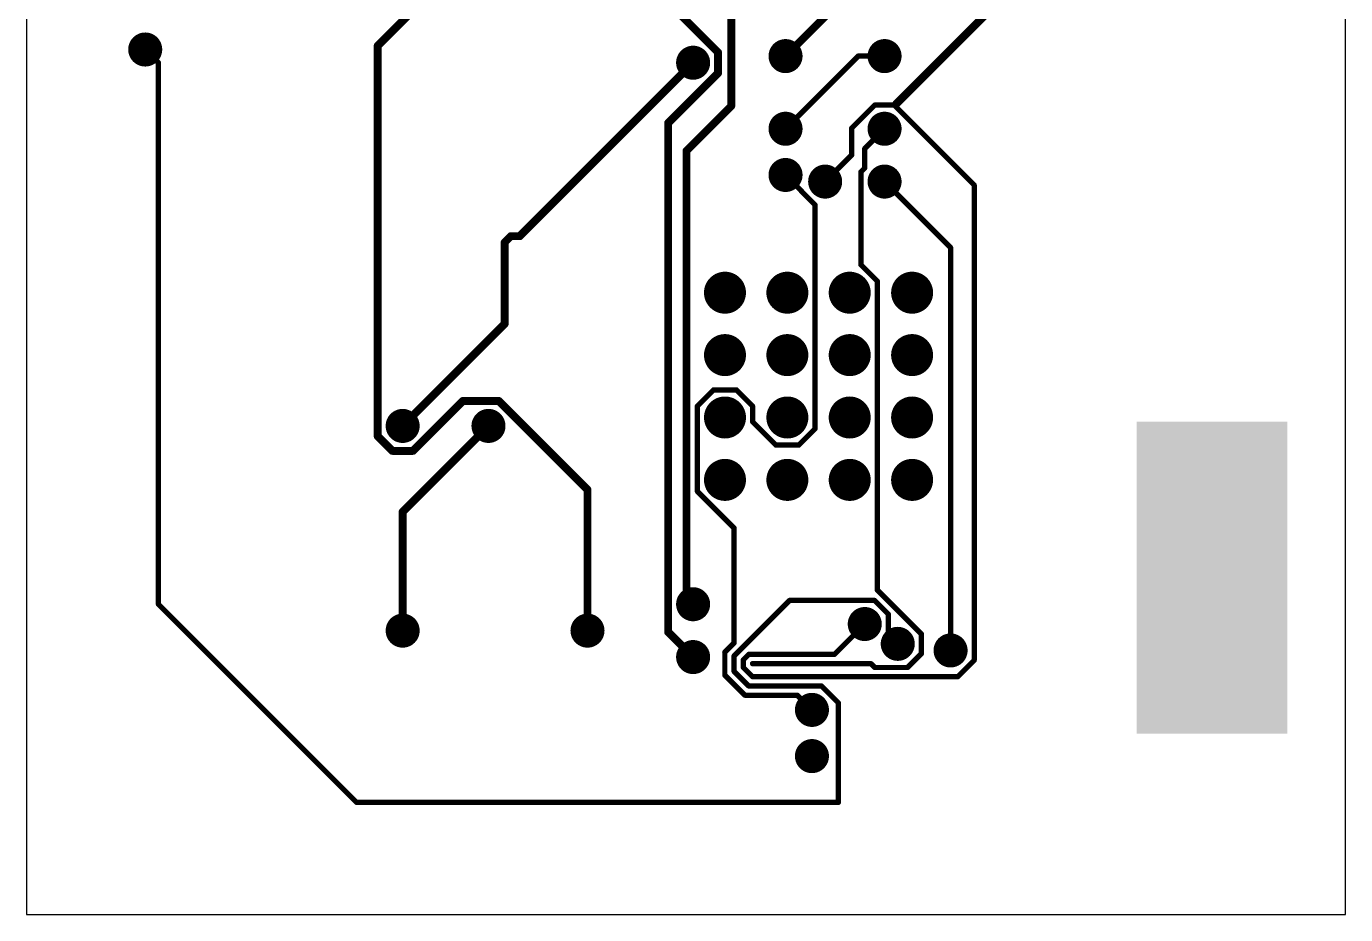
# Model space of a CAD drawing. Extents: x 71.1 to 96.5, y 45.7 to 74.6.
# Drawn here: x 71.12 to 96.5, y 45.72 to 62.8 of the extents above; entities that cross this region are included whole.
import ezdxf

# ---------------------------------------------------------------- set-up
doc = ezdxf.new("R2010")
doc.units = 0
for name, color, linetype in [('16', 132, 'CONTINUOUS'), ('17', 110, 'CONTINUOUS'), ('18', 110, 'CONTINUOUS'), ('20', 31, 'CONTINUOUS'), ('42', 132, 'CONTINUOUS')]:
    doc.layers.add(name, color=color, linetype=linetype)

# ---------------------------------------------------------------- blocks, each defined once
blk = doc.blocks.new('RECT')
blk.add_solid([(-0.5, -0.5), (0.5, -0.5), (-0.5, 0.5), (0.5, 0.5)])
blk = doc.blocks.new('ROUNDP')
at = {"const_width": 0.5}
blk.add_lwpolyline([(0, -0.25, 1), (0, 0.25, 1), (0, -0.25)], format="xyb", dxfattribs=at)
blk = doc.blocks.new('ROUNDV')
at = {"const_width": 0.5}
blk.add_lwpolyline([(0, -0.25, 1), (0, 0.25, 1), (0, -0.25)], format="xyb", dxfattribs=at)

msp = doc.modelspace()

# ---------------------------------------------------------------- linework, layer by layer
at = {"layer": '16'}
for points, const_width in [([(77.8792, 62.4287), (82.7323, 67.2818)], 0.1524), ([(84.6808, 61.2693), (84.6808, 65.8142)], 0.1524), ([(91.5952, 65.0522), (87.8558, 61.3128)], 0.1524), ([(82.931, 63.7975), (84.4268, 62.3017)], 0.1524), ([(85.725, 62.23), (86.5124, 63.0174)], 0.1524), ([(77.8792, 54.9193), (77.8792, 62.4287)], 0.1524), ([(73.66, 62.103), (73.406, 62.357)], 0.1016), ([(84.4268, 62.3017), (84.4268, 61.9043)], 0.1524), ([(85.725, 60.833), (87.122, 62.23)], 0.1016), ([(87.122, 62.23), (87.63, 62.23)], 0.1016), ([(73.66, 51.689), (73.66, 62.103)], 0.1016), ([(80.6112, 58.7673), (83.947, 62.103)], 0.1524), ([(84.4268, 61.9043), (83.4672, 60.9447)], 0.1524), ([(83.82, 60.4085), (84.6808, 61.2693)], 0.1524), ([(87.4418, 61.2874), (86.9978, 60.8434)], 0.1016), ([(87.8182, 61.2874), (87.4418, 61.2874)], 0.1016), ([(89.3544, 59.7512), (87.8182, 61.2874)], 0.1016), ([(83.4672, 60.9447), (83.4672, 51.1528)], 0.1524), ([(86.9978, 60.3278), (86.9978, 60.8434)], 0.1016), ([(87.63, 60.833), (87.249, 60.452)], 0.1016), ([(83.82, 60.4085), (83.82, 51.816)], 0.1524), ([(87.249, 60.452), (87.249, 60.0786)], 0.1016), ([(86.9978, 60.3278), (86.487, 59.817)], 0.1016), ([(86.0326, 59.6364), (85.725, 59.944)], 0.1016), ([(87.249, 60.0786), (87.1756, 60.0052)], 0.1016), ([(87.1756, 60.0052), (87.1756, 58.2154)], 0.1016), ([(86.0326, 59.6288), (86.0326, 59.6364)], 0.1016), ([(86.291, 59.3704), (86.0326, 59.6288)], 0.1016), ([(87.63, 59.817), (88.9, 58.547)], 0.1016), ([(89.3544, 50.6118), (89.3544, 59.7512)], 0.1016), ([(86.291, 55.0601), (86.291, 59.3704)], 0.1016), ([(80.3218, 58.6482), (80.4408, 58.7673)], 0.1524), ([(80.3218, 57.0808), (80.3218, 58.6482)], 0.1524), ([(80.4408, 58.7673), (80.6112, 58.7673)], 0.1524), ([(88.9, 58.547), (88.9, 50.8)], 0.1016), ([(87.1756, 58.2154), (87.491, 57.9)], 0.1016), ([(87.491, 57.9), (87.491, 51.9626)], 0.1016), ([(78.359, 55.118), (80.3218, 57.0808)], 0.1524), ([(84.029, 55.5), (84.3401, 55.811)], 0.1016), ([(84.3401, 55.811), (84.7799, 55.811)], 0.1016), ([(84.7799, 55.811), (85.091, 55.5)], 0.1016), ([(79.5173, 55.5978), (78.5577, 54.6382)], 0.1524), ([(80.2087, 55.5978), (79.5173, 55.5978)], 0.1524), ([(81.915, 53.8915), (80.2087, 55.5978)], 0.1524), ([(84.029, 53.8601), (84.029, 55.5)], 0.1016), ([(85.091, 55.5), (85.091, 55.1981)], 0.1016), ([(78.359, 53.467), (80.01, 55.118)], 0.1524), ([(85.091, 55.1981), (85.5401, 54.749)], 0.1016), ([(85.98, 54.749), (86.291, 55.0601)], 0.1016), ([(78.1603, 54.6382), (77.8792, 54.9193)], 0.1524), ([(78.5577, 54.6382), (78.1603, 54.6382)], 0.1524), ([(85.5401, 54.749), (85.98, 54.749)], 0.1016), ([(81.915, 51.181), (81.915, 53.8915)], 0.1524), ([(84.7344, 53.1547), (84.029, 53.8601)], 0.1016), ([(78.359, 51.181), (78.359, 53.467)], 0.1524), ([(84.7344, 50.9447), (84.7344, 53.1547)], 0.1016), ([(83.82, 51.816), (83.947, 51.689)], 0.1524), ([(85.8035, 51.7624), (84.7344, 50.6933)], 0.1016), ([(87.3267, 51.7624), (85.8035, 51.7624)], 0.1016), ([(87.3267, 51.7624), (87.4372, 51.7624)], 0.1016), ([(87.7034, 51.4962), (87.4372, 51.7624)], 0.1016), ([(87.491, 51.9626), (88.3384, 51.1152)], 0.1016), ([(77.47, 47.879), (73.66, 51.689)], 0.1016), ([(87.7034, 51.1076), (87.7034, 51.4962)], 0.1016), ([(86.6648, 50.7238), (87.249, 51.308)], 0.1016), ([(83.4672, 51.1528), (83.947, 50.673)], 0.1524), ([(87.884, 50.927), (87.7034, 51.1076)], 0.1016), ([(88.3384, 51.1152), (88.3384, 50.7388)], 0.1016), ([(84.5566, 50.767), (84.7344, 50.9447)], 0.1016), ([(84.5566, 50.3251), (84.5566, 50.767)], 0.1016), ([(84.9122, 50.6197), (85.0164, 50.7238)], 0.1016), ([(85.0164, 50.7238), (86.6648, 50.7238)], 0.1016), ([(88.3384, 50.7388), (88.0722, 50.4726)], 0.1016), ([(84.7344, 50.6933), (84.7344, 50.3987)], 0.1016), ([(84.9122, 50.4724), (84.9122, 50.6197)], 0.1016), ([(85.0898, 50.2948), (84.9122, 50.4724)], 0.1016), ([(87.3684, 50.546), (85.09, 50.546)], 0.1016), ([(87.4418, 50.4726), (87.3684, 50.546)], 0.1016), ([(88.0722, 50.4726), (87.4418, 50.4726)], 0.1016), ([(89.0374, 50.2948), (89.3544, 50.6118)], 0.1016), ([(84.9425, 49.9392), (84.5566, 50.3251)], 0.1016), ([(84.7344, 50.3987), (85.0161, 50.117)], 0.1016), ([(89.0374, 50.2948), (85.0898, 50.2948)], 0.1016), ([(85.0161, 50.117), (86.4156, 50.117)], 0.1016), ([(86.4156, 50.117), (86.741, 49.7916)], 0.1016), ([(85.9508, 49.9392), (84.9425, 49.9392)], 0.1016), ([(86.233, 49.657), (85.9508, 49.9392)], 0.1016), ([(86.741, 49.7916), (86.741, 47.879)], 0.1016), ([(86.741, 47.879), (77.47, 47.879)], 0.1016)]:
    msp.add_lwpolyline(points, dxfattribs=dict(at, const_width=const_width))
for points, const_width in [([(77.9173, 62.4287, 1), (77.8411, 62.4287)], 0.0762), ([(77.8523, 62.4557, 1), (77.9061, 62.4018)], 0.0762), ([(73.424, 62.375, 1), (73.388, 62.339)], 0.0508), ([(84.4649, 62.3017, 1), (84.3887, 62.3017)], 0.0762), ([(84.3999, 62.2748, 1), (84.4537, 62.3287)], 0.0762), ([(85.6981, 62.2569, 1), (85.7519, 62.2031)], 0.0762), ([(87.122, 62.2554, 1), (87.122, 62.2046)], 0.0508), ([(87.14, 62.212, 1), (87.104, 62.248)], 0.0508), ([(87.63, 62.2046, 1), (87.63, 62.2554)], 0.0508), ([(73.6854, 62.103, 1), (73.6346, 62.103)], 0.0508), ([(73.642, 62.085, 1), (73.678, 62.121)], 0.0508), ([(83.9739, 62.0761, 1), (83.9201, 62.1299)], 0.0762), ([(84.3887, 61.9043, 1), (84.4649, 61.9043)], 0.0762), ([(84.4537, 61.8773, 1), (84.3999, 61.9312)], 0.0762), ([(84.6427, 61.2693, 1), (84.7189, 61.2693)], 0.0762), ([(84.7077, 61.2423, 1), (84.6539, 61.2962)], 0.0762), ([(87.4418, 61.3128, 1), (87.4418, 61.262)], 0.0508), ([(87.4597, 61.2694, 1), (87.4238, 61.3054)], 0.0508), ([(87.8362, 61.3054, 1), (87.8003, 61.2694)], 0.0508), ([(87.8289, 61.3397, 1), (87.8827, 61.2859)], 0.0762), ([(87.8182, 61.262, 1), (87.8182, 61.3128)], 0.0508), ([(83.5053, 60.9447, 1), (83.4291, 60.9447)], 0.0762), ([(83.4403, 60.9716, 1), (83.4941, 60.9177)], 0.0762), ([(85.707, 60.851, 1), (85.743, 60.815)], 0.0508), ([(87.0232, 60.8434, 1), (86.9724, 60.8434)], 0.0508), ([(86.9798, 60.8614, 1), (87.0158, 60.8255)], 0.0508), ([(87.648, 60.815, 1), (87.612, 60.851)], 0.0508), ([(83.8581, 60.4085, 1), (83.7819, 60.4085)], 0.0762), ([(83.7931, 60.4354, 1), (83.8469, 60.3815)], 0.0762), ([(87.231, 60.47, 1), (87.267, 60.434)], 0.0508), ([(87.2744, 60.452, 1), (87.2236, 60.452)], 0.0508), ([(86.9724, 60.3278, 1), (87.0232, 60.3278)], 0.0508), ([(87.0158, 60.3098, 1), (86.9798, 60.3458)], 0.0508), ([(85.743, 59.962, 1), (85.707, 59.926)], 0.0508), ([(87.201, 60.0052, 1), (87.1502, 60.0052)], 0.0508), ([(87.1576, 60.0232, 1), (87.1936, 59.9873)], 0.0508), ([(87.2236, 60.0786, 1), (87.2744, 60.0786)], 0.0508), ([(87.267, 60.0607, 1), (87.231, 60.0966)], 0.0508), ([(86.058, 59.6364, 1), (86.0072, 59.6364)], 0.0508), ([(86.0506, 59.6467, 1), (86.0146, 59.6108)], 0.0508), ([(86.0072, 59.6288, 1), (86.058, 59.6288)], 0.0508), ([(86.0146, 59.6184, 1), (86.0506, 59.6544)], 0.0508), ([(86.469, 59.835, 1), (86.505, 59.799)], 0.0508), ([(87.648, 59.835, 1), (87.612, 59.799)], 0.0508), ([(89.3798, 59.7512, 1), (89.329, 59.7512)], 0.0508), ([(89.3364, 59.7333, 1), (89.3724, 59.7692)], 0.0508), ([(86.3164, 59.3704, 1), (86.2656, 59.3704)], 0.0508), ([(86.273, 59.3524, 1), (86.309, 59.3883)], 0.0508), ([(80.3599, 58.6482, 1), (80.2837, 58.6482)], 0.0762), ([(80.2949, 58.6752, 1), (80.3487, 58.6213)], 0.0762), ([(80.4408, 58.8054, 1), (80.4408, 58.7292)], 0.0762), ([(80.4678, 58.7403, 1), (80.4139, 58.7942)], 0.0762), ([(80.5843, 58.7942, 1), (80.6382, 58.7403)], 0.0762), ([(80.6112, 58.7292, 1), (80.6112, 58.8054)], 0.0762), ([(88.9254, 58.547, 1), (88.8746, 58.547)], 0.0508), ([(88.882, 58.529, 1), (88.918, 58.565)], 0.0508), ([(87.1936, 58.2333, 1), (87.1576, 58.1974)], 0.0508), ([(87.1502, 58.2154, 1), (87.201, 58.2154)], 0.0508), ([(87.5164, 57.9, 1), (87.4656, 57.9)], 0.0508), ([(87.473, 57.882, 1), (87.509, 57.9179)], 0.0508), ([(80.2837, 57.0808, 1), (80.3599, 57.0808)], 0.0762), ([(80.3487, 57.0539, 1), (80.2949, 57.1077)], 0.0762), ([(84.3401, 55.8364, 1), (84.3401, 55.7856)], 0.0508), ([(84.358, 55.793, 1), (84.3221, 55.829)], 0.0508), ([(84.7979, 55.829, 1), (84.762, 55.793)], 0.0508), ([(84.7799, 55.7856, 1), (84.7799, 55.8364)], 0.0508), ([(79.5173, 55.6359, 1), (79.5173, 55.5597)], 0.0762), ([(79.5443, 55.5709, 1), (79.4904, 55.6247)], 0.0762), ([(80.2357, 55.6247, 1), (80.1818, 55.5709)], 0.0762), ([(80.2087, 55.5597, 1), (80.2087, 55.6359)], 0.0762), ([(84.0544, 55.5, 1), (84.0036, 55.5)], 0.0508), ([(84.011, 55.5179, 1), (84.047, 55.482)], 0.0508), ([(85.1164, 55.5, 1), (85.0656, 55.5)], 0.0508), ([(85.073, 55.482, 1), (85.109, 55.5179)], 0.0508), ([(78.3321, 55.1449, 1), (78.3859, 55.0911)], 0.0762), ([(80.0369, 55.0911, 1), (79.9831, 55.1449)], 0.0762), ([(85.109, 55.216, 1), (85.073, 55.1801)], 0.0508), ([(85.0656, 55.1981, 1), (85.1164, 55.1981)], 0.0508), ([(86.2656, 55.0601, 1), (86.3164, 55.0601)], 0.0508), ([(86.309, 55.0421, 1), (86.273, 55.078)], 0.0508), ([(77.9061, 54.9462, 1), (77.8523, 54.8923)], 0.0762), ([(77.8411, 54.9193, 1), (77.9173, 54.9193)], 0.0762), ([(78.1603, 54.6763, 1), (78.1603, 54.6001)], 0.0762), ([(78.1333, 54.6113, 1), (78.1872, 54.6651)], 0.0762), ([(78.5308, 54.6651, 1), (78.5847, 54.6113)], 0.0762), ([(78.5577, 54.6001, 1), (78.5577, 54.6763)], 0.0762), ([(85.5401, 54.7744, 1), (85.5401, 54.7236)], 0.0508), ([(85.5221, 54.731, 1), (85.558, 54.767)], 0.0508), ([(85.962, 54.767, 1), (85.9979, 54.731)], 0.0508), ([(85.98, 54.7236, 1), (85.98, 54.7744)], 0.0508), ([(81.9531, 53.8915, 1), (81.8769, 53.8915)], 0.0762), ([(81.8881, 53.8646, 1), (81.9419, 53.9185)], 0.0762), ([(84.047, 53.878, 1), (84.011, 53.8421)], 0.0508), ([(84.0036, 53.8601, 1), (84.0544, 53.8601)], 0.0508), ([(78.3971, 53.467, 1), (78.3209, 53.467)], 0.0762), ([(78.3321, 53.4939, 1), (78.3859, 53.4401)], 0.0762), ([(84.7598, 53.1547, 1), (84.709, 53.1547)], 0.0508), ([(84.7164, 53.1367, 1), (84.7524, 53.1726)], 0.0508), ([(83.7819, 51.816, 1), (83.8581, 51.816)], 0.0762), ([(83.8469, 51.8429, 1), (83.7931, 51.7891)], 0.0762), ([(85.8035, 51.7878, 1), (85.8035, 51.737)], 0.0508), ([(85.8215, 51.7444, 1), (85.7855, 51.7804)], 0.0508), ([(87.3267, 51.7878, 1), (87.3267, 51.737)], 0.0508), ([(87.3267, 51.737, 1), (87.3267, 51.7878)], 0.0508), ([(87.4552, 51.7804, 1), (87.4193, 51.7444)], 0.0508), ([(87.4372, 51.737, 1), (87.4372, 51.7878)], 0.0508), ([(87.509, 51.9806, 1), (87.473, 51.9447)], 0.0508), ([(87.4656, 51.9626, 1), (87.5164, 51.9626)], 0.0508), ([(73.678, 51.707, 1), (73.642, 51.671)], 0.0508), ([(73.6346, 51.689, 1), (73.6854, 51.689)], 0.0508), ([(83.9201, 51.6621, 1), (83.9739, 51.7159)], 0.0762), ([(87.7288, 51.4962, 1), (87.678, 51.4962)], 0.0508), ([(87.6854, 51.4783, 1), (87.7214, 51.5142)], 0.0508), ([(87.267, 51.29, 1), (87.231, 51.326)], 0.0508), ([(78.3209, 51.181, 1), (78.3971, 51.181)], 0.0762), ([(81.8769, 51.181, 1), (81.9531, 51.181)], 0.0762), ([(83.4291, 51.1528, 1), (83.5053, 51.1528)], 0.0762), ([(83.4941, 51.1797, 1), (83.4403, 51.1259)], 0.0762), ([(87.7214, 51.1256, 1), (87.6854, 51.0896)], 0.0508), ([(87.678, 51.1076, 1), (87.7288, 51.1076)], 0.0508), ([(88.3638, 51.1152, 1), (88.313, 51.1152)], 0.0508), ([(88.3204, 51.0973, 1), (88.3564, 51.1332)], 0.0508), ([(84.582, 50.767, 1), (84.5312, 50.767)], 0.0508), ([(84.5386, 50.7849, 1), (84.5746, 50.749)], 0.0508), ([(84.709, 50.9447, 1), (84.7598, 50.9447)], 0.0508), ([(84.7524, 50.9268, 1), (84.7164, 50.9627)], 0.0508), ([(85.0164, 50.7492, 1), (85.0164, 50.6984)], 0.0508), ([(85.0343, 50.7058, 1), (84.9984, 50.7418)], 0.0508), ([(86.6468, 50.7418, 1), (86.6828, 50.7058)], 0.0508), ([(86.6648, 50.6984, 1), (86.6648, 50.7492)], 0.0508), ([(87.866, 50.909, 1), (87.902, 50.945)], 0.0508), ([(88.313, 50.7388, 1), (88.3638, 50.7388)], 0.0508), ([(88.3564, 50.7208, 1), (88.3204, 50.7567)], 0.0508), ([(88.8746, 50.8, 1), (88.9254, 50.8)], 0.0508), ([(83.9201, 50.6461, 1), (83.9739, 50.6999)], 0.0762), ([(84.7164, 50.7113, 1), (84.7524, 50.6753)], 0.0508), ([(84.7598, 50.6933, 1), (84.709, 50.6933)], 0.0508), ([(84.9376, 50.6197, 1), (84.8868, 50.6197)], 0.0508), ([(84.8942, 50.6376, 1), (84.9302, 50.6017)], 0.0508), ([(84.9302, 50.4903, 1), (84.8942, 50.4544)], 0.0508), ([(85.09, 50.5714, 1), (85.09, 50.5206)], 0.0508), ([(87.3863, 50.564, 1), (87.3504, 50.528)], 0.0508), ([(87.3684, 50.5206, 1), (87.3684, 50.5714)], 0.0508), ([(87.4418, 50.498, 1), (87.4418, 50.4472)], 0.0508), ([(87.4238, 50.4546, 1), (87.4597, 50.4906)], 0.0508), ([(88.0543, 50.4906, 1), (88.0902, 50.4546)], 0.0508), ([(88.0722, 50.4472, 1), (88.0722, 50.498)], 0.0508), ([(89.329, 50.6118, 1), (89.3798, 50.6118)], 0.0508), ([(89.3724, 50.5938, 1), (89.3364, 50.6297)], 0.0508), ([(84.5746, 50.343, 1), (84.5386, 50.3071)], 0.0508), ([(84.5312, 50.3251, 1), (84.582, 50.3251)], 0.0508), ([(84.7524, 50.4167, 1), (84.7164, 50.3807)], 0.0508), ([(84.709, 50.3987, 1), (84.7598, 50.3987)], 0.0508), ([(84.8868, 50.4724, 1), (84.9376, 50.4724)], 0.0508), ([(85.0898, 50.3202, 1), (85.0898, 50.2694)], 0.0508), ([(85.0718, 50.2768, 1), (85.1077, 50.3128)], 0.0508), ([(89.0195, 50.3128, 1), (89.0554, 50.2768)], 0.0508), ([(89.0374, 50.2694, 1), (89.0374, 50.3202)], 0.0508), ([(85.0161, 50.1424, 1), (85.0161, 50.0916)], 0.0508), ([(84.9981, 50.099, 1), (85.0341, 50.135)], 0.0508), ([(86.4336, 50.135, 1), (86.3977, 50.099)], 0.0508), ([(86.4156, 50.0916, 1), (86.4156, 50.1424)], 0.0508), ([(84.9425, 49.9646, 1), (84.9425, 49.9138)], 0.0508), ([(84.9245, 49.9212, 1), (84.9604, 49.9572)], 0.0508), ([(85.9688, 49.9572, 1), (85.9328, 49.9212)], 0.0508), ([(85.9508, 49.9138, 1), (85.9508, 49.9646)], 0.0508), ([(86.7664, 49.7916, 1), (86.7156, 49.7916)], 0.0508), ([(86.723, 49.7737, 1), (86.759, 49.8096)], 0.0508), ([(86.215, 49.639, 1), (86.251, 49.675)], 0.0508), ([(77.47, 47.9044, 1), (77.47, 47.8536)], 0.0508), ([(77.452, 47.861, 1), (77.488, 47.897)], 0.0508), ([(86.7156, 47.879, 1), (86.7664, 47.879)], 0.0508), ([(86.741, 47.8536, 1), (86.741, 47.9044)], 0.0508)]:
    msp.add_lwpolyline(points, format="xyb", dxfattribs=dict(at, const_width=const_width))
at = {"layer": '20'}
for p, q in [((71.12, 74.6), (71.12, 45.72)), ((96.5, 45.72), (96.5, 74.6)), ((71.12, 45.72), (96.5, 45.72))]:
    msp.add_line(p, q, dxfattribs=at)

# ---------------------------------------------------------------- block references
at = {"layer": '17', "xscale": 0.808, "yscale": 0.808}
for p in [(84.56, 57.68), (85.76, 57.68), (86.96, 57.68), (88.16, 57.68), (84.56, 56.48), (85.76, 56.48), (86.96, 56.48), (88.16, 56.48), (84.56, 55.28), (85.76, 55.28), (86.96, 55.28), (88.16, 55.28), (84.56, 54.08), (85.76, 54.08), (86.96, 54.08), (88.16, 54.08)]:
    msp.add_blockref('ROUNDP', p, dxfattribs=at)
at = {"layer": '18', "xscale": 0.6548, "yscale": 0.6548}
for p in [(73.406, 62.357), (73.406, 62.357), (85.725, 62.23), (85.725, 62.23), (87.63, 62.23), (87.63, 62.23), (83.947, 62.103), (83.947, 62.103), (85.725, 60.833), (85.725, 60.833), (87.63, 60.833), (87.63, 60.833), (85.725, 59.944), (85.725, 59.944), (86.487, 59.817), (86.487, 59.817), (87.63, 59.817), (87.63, 59.817), (78.359, 55.118), (78.359, 55.118), (80.01, 55.118), (80.01, 55.118), (83.947, 51.689), (83.947, 51.689), (87.249, 51.308), (87.249, 51.308), (78.359, 51.181), (78.359, 51.181), (81.915, 51.181), (81.915, 51.181), (87.884, 50.927), (87.884, 50.927), (88.9, 50.8), (88.9, 50.8), (83.947, 50.673), (83.947, 50.673), (86.233, 49.657), (86.233, 49.657), (86.233, 48.768), (86.233, 48.768)]:
    msp.add_blockref('ROUNDV', p, dxfattribs=at)
at = {"layer": '42', "xscale": 6, "yscale": 2.9, "rotation": 270}
msp.add_blockref('RECT', (93.93, 52.197), dxfattribs=at)

doc.saveas('drawing.dxf')
